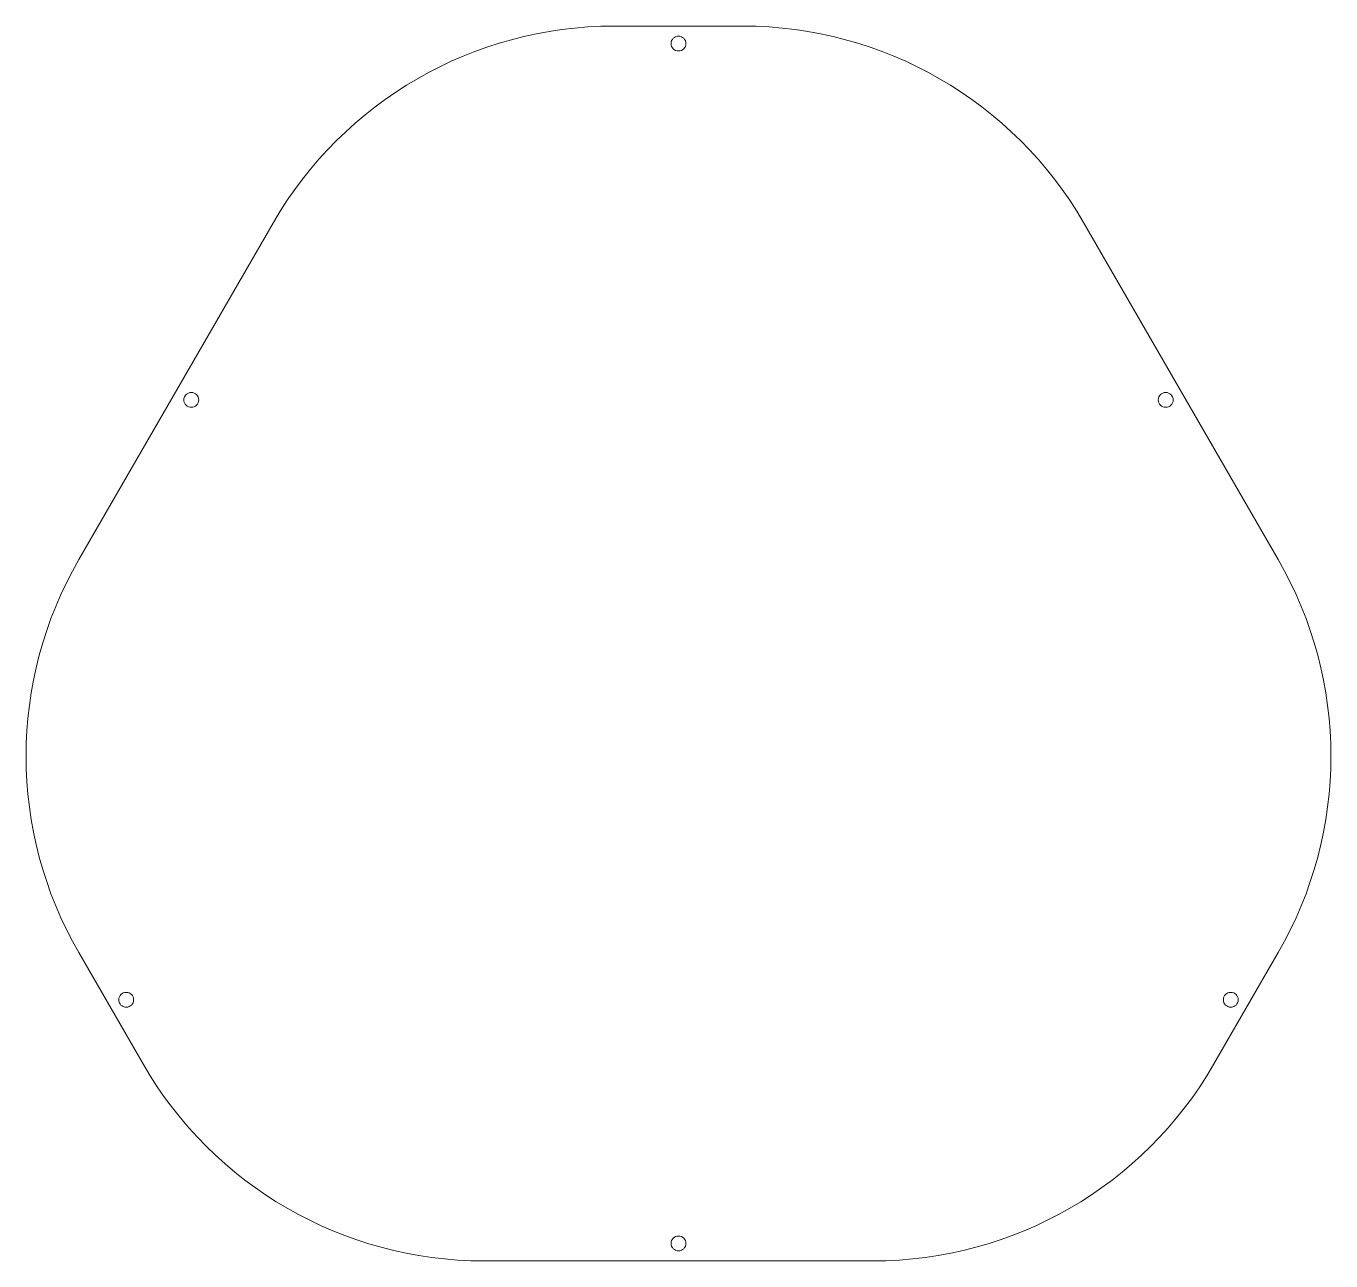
# Model space of a CAD drawing. Header units: millimetres. Extents: x -149 to 149, y -133 to 150.
import ezdxf

# ---------------------------------------------------------------- set-up
doc = ezdxf.new("R2010")
doc.units = ezdxf.units.MM

msp = doc.modelspace()

# ---------------------------------------------------------------- linework, layer by layer
at = {"color": 7, "linetype": 'Continuous', "lineweight": 15}
for p, q in [((14.78, 150), (-14.78, 150)), ((-92.72, 105), (-137.29, 27.8)), ((137.29, 27.8), (92.72, 105)), ((-137.29, -62.2), (-122.51, -87.8)), ((122.51, -87.8), (137.29, -62.2)), ((-44.57, -132.8), (44.57, -132.8))]:
    msp.add_line(p, q, dxfattribs=at)
for centre in [(0, 146), (-111.54, 64.4), (111.54, 64.4), (-126.44, -73), (126.44, -73), (0, -128.8)]:
    msp.add_circle(centre, 1.7, dxfattribs=at)
for centre, start, end in [((-14.78, 60), 90, 150), ((14.78, 60), 30, 90), ((-59.35, -17.2), 150, 210), ((59.35, -17.2), 330, 30), ((-44.57, -42.8), 210, 270), ((44.57, -42.8), 270, 330)]:
    msp.add_arc(centre, 90, start, end, dxfattribs=at)

doc.saveas('drawing.dxf')
